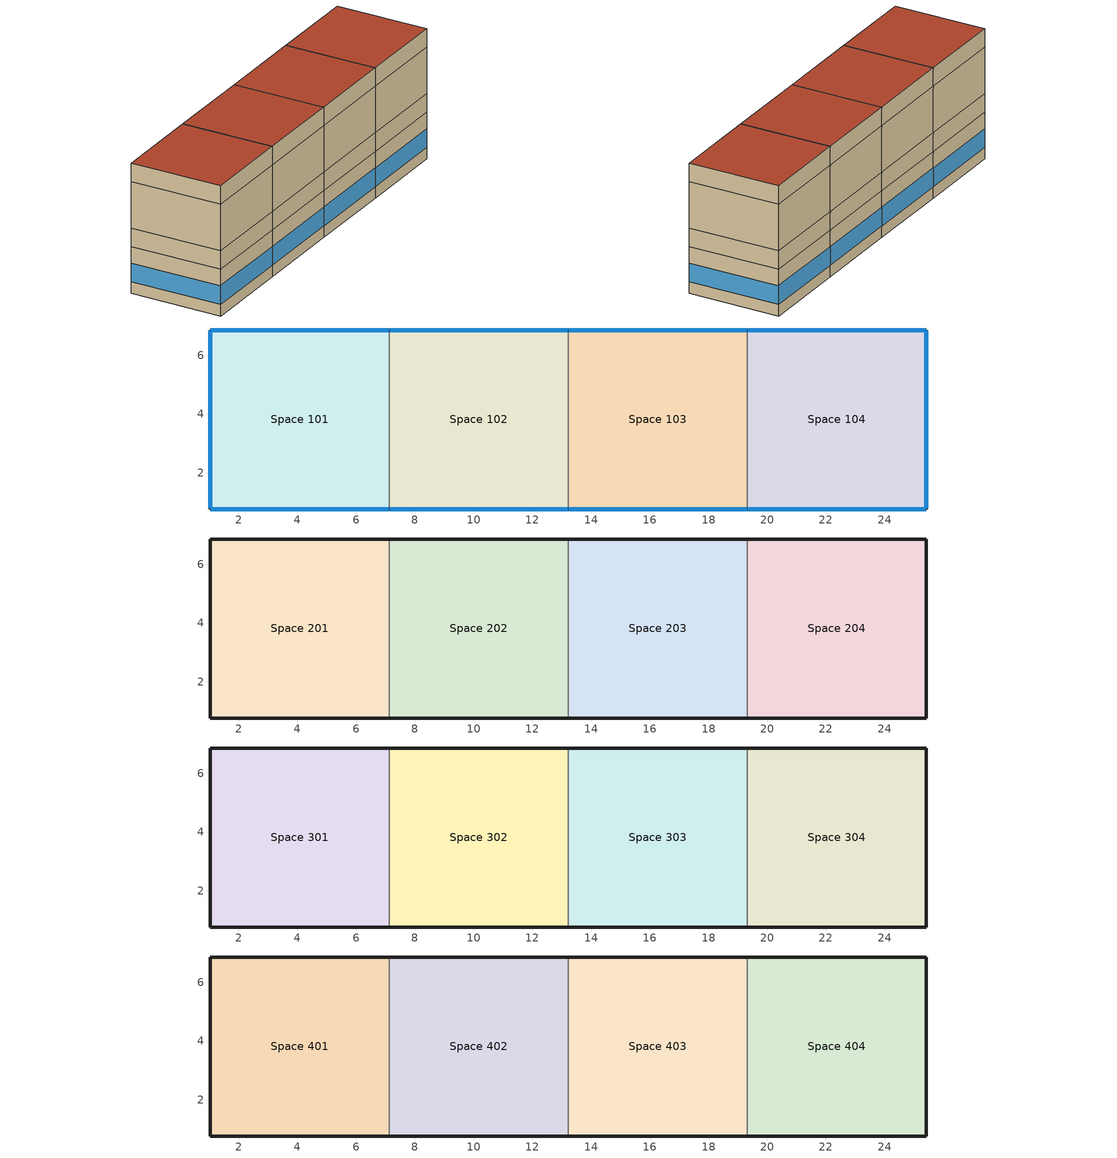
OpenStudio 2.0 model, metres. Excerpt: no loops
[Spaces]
Space 101
 floor ground: 7.13,6.86 7.13,0.77 1.03,0.77 1.03,6.86 z0
 wall outside: 7.13,6.86 1.03,6.86 1.03,0.77 7.13,0.77 z0:3.05
 wall to Space 102: 7.13,0.77 7.13,6.86 z0:3.05
 window: 7.1,6.86 1.06,6.86 / 1.06,0.77 7.1,0.77 / 1.03,6.84 1.03,0.79 z0.76:1.99
Space 102
 floor ground: 13.22,6.86 13.22,0.77 7.13,0.77 7.13,6.86 z0
 wall outside: 7.13,0.77 13.22,0.77 / 13.22,6.86 7.13,6.86 z0:3.05
 wall to Space 103: 13.22,0.77 13.22,6.86 z0:3.05
 window: 13.2,6.86 7.15,6.86 / 7.15,0.77 13.2,0.77 z0.76:1.99
Space 103
 floor ground: 19.32,6.86 19.32,0.77 13.22,0.77 13.22,6.86 z0
 wall outside: 13.22,0.77 19.32,0.77 / 19.32,6.86 13.22,6.86 z0:3.05
 wall to Space 104: 19.32,0.77 19.32,6.86 z0:3.05
 window: 13.25,0.77 19.29,0.77 / 19.29,6.86 13.25,6.86 z0.76:1.99
Space 104
 floor ground: 25.41,6.86 25.41,0.77 19.32,0.77 19.32,6.86 z0
 wall outside: 19.32,0.77 25.41,0.77 25.41,6.86 19.32,6.86 z0:3.05
 window: 19.34,0.77 25.39,0.77 / 25.41,0.79 25.41,6.84 / 25.39,6.86 19.34,6.86 z0.76:1.99
Space 201
 floor to Space 101: 7.13,6.86 7.13,0.77 1.03,0.77 1.03,6.86 z3.05
 wall outside: 7.13,6.86 1.03,6.86 1.03,0.77 7.13,0.77 z3.05:4.27
 wall to Space 202: 7.13,0.77 7.13,6.86 z3.05:4.27
Space 202
 floor to Space 102: 13.22,6.86 13.22,0.77 7.13,0.77 7.13,6.86 z3.05
 wall outside: 7.13,0.77 13.22,0.77 / 13.22,6.86 7.13,6.86 z3.05:4.27
 wall to Space 203: 13.22,0.77 13.22,6.86 z3.05:4.27
Space 203
 floor to Space 103: 19.32,6.86 19.32,0.77 13.22,0.77 13.22,6.86 z3.05
 wall outside: 13.22,0.77 19.32,0.77 / 19.32,6.86 13.22,6.86 z3.05:4.27
 wall to Space 204: 19.32,0.77 19.32,6.86 z3.05:4.27
Space 204
 floor to Space 104: 25.41,6.86 25.41,0.77 19.32,0.77 19.32,6.86 z3.05
 wall outside: 19.32,0.77 25.41,0.77 25.41,6.86 19.32,6.86 z3.05:4.27
Space 301
 floor to Space 201: 7.13,6.86 7.13,0.77 1.03,0.77 1.03,6.86 z4.27
 wall outside: 7.13,6.86 1.03,6.86 1.03,0.77 7.13,0.77 z4.27:7.32
 wall to Space 302: 7.13,0.77 7.13,6.86 z4.27:7.32
Space 302
 floor to Space 202: 13.22,6.86 13.22,0.77 7.13,0.77 7.13,6.86 z4.27
 wall outside: 7.13,0.77 13.22,0.77 / 13.22,6.86 7.13,6.86 z4.27:7.32
 wall to Space 303: 13.22,0.77 13.22,6.86 z4.27:7.32
Space 303
 floor to Space 203: 19.32,6.86 19.32,0.77 13.22,0.77 13.22,6.86 z4.27
 wall outside: 13.22,0.77 19.32,0.77 / 19.32,6.86 13.22,6.86 z4.27:7.32
 wall to Space 304: 19.32,0.77 19.32,6.86 z4.27:7.32
Space 304
 floor to Space 204: 25.41,6.86 25.41,0.77 19.32,0.77 19.32,6.86 z4.27
 wall outside: 19.32,0.77 25.41,0.77 25.41,6.86 19.32,6.86 z4.27:7.32
Space 401
 floor to Space 301: 7.13,6.86 7.13,0.77 1.03,0.77 1.03,6.86 z7.32
 wall outside: 7.13,6.86 1.03,6.86 1.03,0.77 7.13,0.77 z7.32:8.53
 wall to Space 402: 7.13,0.77 7.13,6.86 z7.32:8.53
 roof outside: 7.13,0.77 7.13,6.86 1.03,6.86 1.03,0.77 z8.53
Space 402
 floor to Space 302: 13.22,6.86 13.22,0.77 7.13,0.77 7.13,6.86 z7.32
 wall outside: 7.13,0.77 13.22,0.77 / 13.22,6.86 7.13,6.86 z7.32:8.53
 wall to Space 403: 13.22,0.77 13.22,6.86 z7.32:8.53
 roof outside: 13.22,0.77 13.22,6.86 7.13,6.86 7.13,0.77 z8.53
Space 403
 floor to Space 303: 19.32,6.86 19.32,0.77 13.22,0.77 13.22,6.86 z7.32
 wall outside: 13.22,0.77 19.32,0.77 / 19.32,6.86 13.22,6.86 z7.32:8.53
 wall to Space 404: 19.32,0.77 19.32,6.86 z7.32:8.53
 roof outside: 19.32,0.77 19.32,6.86 13.22,6.86 13.22,0.77 z8.53
Space 404
 floor to Space 304: 25.41,6.86 25.41,0.77 19.32,0.77 19.32,6.86 z7.32
 wall outside: 19.32,0.77 25.41,0.77 25.41,6.86 19.32,6.86 z7.32:8.53
 roof outside: 25.41,0.77 25.41,6.86 19.32,6.86 19.32,0.77 z8.53
[SizingPeriod:DesignDay] Barometric Pressure {Pa}=98934; Sky Clearness=0; Rain Indicator=0; Snow Indicator=0; Day of Month=21; Daylight Saving Time Indicator=0; Dry-Bulb Temperature Range Modifier Type=DefaultMultipliers
Name | Maximum Dry-Bulb Temperature {C} | Daily Dry-Bulb Temperature Range {deltaC} | Humidity Indicating Conditions at Maximum Dry-Bulb | Wind Speed {m/s} | Wind Direction {deg} | Month | Day Type | Humidity Indicating Type | Solar Model Indicator | ASHRAE Taub | ASHRAE Taud
Chicago Ohare Intl Ap Ann Clg .4% Condns DP=>MDB | 28.9 | 10.5 | 23.8 | 5.2 | 230 | 7 | SummerDesignDay | Dewpoint | ASHRAETau | 0.455 | 2.05
Chicago Ohare Intl Ap Ann Clg .4% Condns DB=>MWB | 33.3 | 10.5 | 23.7 | 5.2 | 230 | 7 | SummerDesignDay | Wetbulb | ASHRAETau | 0.455 | 2.05
Chicago Ohare Intl Ap Ann Htg Wind 99.6% Condns WS=>MCDB | -3.5 | 0 | -3.5 | 12.4 | 270 | 1 | WinterDesignDay | Wetbulb | ASHRAEClearSky
[Schedule:Ruleset]
AEDG K-12 HVAC Availability Schedule: Default Day Schedule=AEDG K-12 HVAC Availability Schedule Weekday; Summer Design Day Schedule=AEDG K-12 HVAC Availability Schedule Summer Design Day; Winter Design Day Schedule=AEDG K-12 HVAC Availability Schedule Winter Design Day
[Schedule:Day]
SecondarySchool Bldg Occ Rule 5 Day Schedule; SecondarySchool Bldg Occ Rule 3 Day Schedule; SecondarySchool Bldg Occ Rule 1 Day Schedule; SecondarySchool Office Occ Rule 5 Day Schedule; SecondarySchool Office Occ Rule 3 Day Schedule; SecondarySchool Office Occ Rule 1 Day Schedule; AEDG K-12 Ventilation Schedule Weekend; AEDG K-12 HVAC Availability Schedule Weekend: 24, 0, 0
SecondarySchool Bldg Occ Rule 4 Day Schedule: 8, 0, 0, 21, 0, 0.15, 24, 0, 0
SecondarySchool Bldg Occ Rule 2 Day Schedule: 8, 0, 0, 16, 0, 0.7, 21, 0, 0.15, 24, 0, 0
SecondarySchool ClgSetp Rule 2 Day Schedule: 7, 0, 27, 18, 0, 24, 24, 0, 27
SecondarySchool ClgSetp Rule 1 Day Schedule: 6, 0, 27, 21, 0, 24, 24, 0, 27
SecondarySchool HtgSetp Rule 2 Day Schedule: 7, 0, 16, 18, 0, 21, 24, 0, 16
SecondarySchool HtgSetp Rule 1 Day Schedule: 6, 0, 16, 21, 0, 21, 24, 0, 16
SecondarySchool Bldg Equip Rule 5 Day Schedule; SecondarySchool Bldg Equip Rule 1 Day Schedule: 24, 0, 0.35
SecondarySchool Bldg Equip Rule 4 Day Schedule: 8, 0, 0.25, 17, 0, 0.5, 24, 0, 0.25
SecondarySchool Bldg Equip Rule 3 Day Schedule: 24, 0, 0.25
SecondarySchool Bldg Equip Rule 2 Day Schedule: 8, 0, 0.35, 17, 0, 0.95, 24, 0, 0.35
SecondarySchool Office Occ Rule 4 Day Schedule: 8, 0, 0, 17, 0, 0.5, 24, 0, 0
SecondarySchool Office Occ Rule 2 Day Schedule: 8, 0, 0, 17, 0, 0.95, 21, 0, 0.15, 24, 0, 0
SecondarySchool Bldg Light Rule 5 Day Schedule; SecondarySchool Bldg Light Rule 3 Day Schedule; SecondarySchool Bldg Light Rule 1 Day Schedule: 24, 0, 0.1773
SecondarySchool Bldg Light Rule 4 Day Schedule: 8, 0, 0.1773, 20, 0, 0.5, 24, 0, 0.1773
SecondarySchool Bldg Light Rule 2 Day Schedule: 7, 0, 0.1773, 21, 0, 0.9, 24, 0, 0.1773
AEDG K-12 Ventilation Schedule Summer Weekday; AEDG K-12 HVAC Availability Schedule Summer Weekday: 8, 0, 0, 13, 0, 1, 24, 0, 0
AEDG K-12 HVAC Availability Schedule Weekday: 6, 0, 0, 18, 0, 1, 24, 0, 0
AEDG K-12 HVAC Availability Schedule Winter Design Day; AEDG K-12 HVAC Availability Schedule Summer Design Day: 24, 0, 1
[Schedule:Rule] Schedule Ruleset=AEDG K-12 HVAC Availability Schedule; Date Specification Type=DateRange; Start Day=1; End Day=31
Name | Rule Order | Day Schedule | Apply Sunday | Apply Saturday | Start Month | End Month | Apply Monday | Apply Tuesday | Apply Wednesday | Apply Thursday | Apply Friday
AEDG K-12 HVAC Availability Schedule Weekend Rule | 1 | AEDG K-12 HVAC Availability Schedule Weekend | Yes | Yes | 1 | 12
AEDG K-12 HVAC Availability Schedule Summer Weekday Rule | 0 | AEDG K-12 HVAC Availability Schedule Summer Weekday |  |  | 7 | 8 | Yes | Yes | Yes | Yes | Yes
